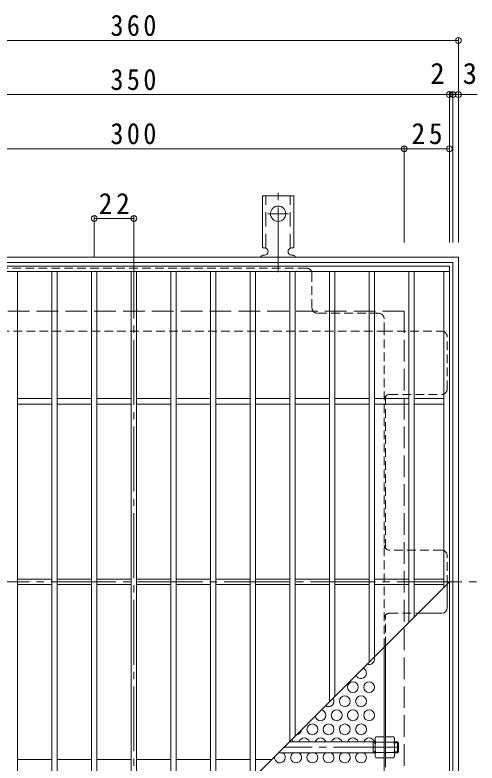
# Model space of a CAD drawing. Units: millimetres at full size, sheet at 1:4. Extents: x -838 to 1019, y -781 to 757.
# Drawn here: x -560.7 to -304.3, y 342.6 to 757.3 of the extents above; entities that cross this region are included whole.
import ezdxf
from ezdxf.enums import TextEntityAlignment as Align

# ---------------------------------------------------------------- set-up
doc = ezdxf.new("R2010")
doc.units = ezdxf.units.MM
doc.header["$LTSCALE"] = 4
doc.header["$PDMODE"] = 32
doc.header["$PDSIZE"] = 3.2
for name, pattern in [('CHAIN2', [12, 9, -1, 1, -1]), ('DASHED1', [1.8, 1.2, -0.6]), ('DASHED2', [3, 2, -1]), ('DASHED3', [4, 3, -1])]:
    doc.linetypes.add(name, pattern=pattern)
for name, color, linetype, lineweight in [('A-1', 3, 'Continuous', 9), ('A-2', 3, 'Continuous', 9), ('A-4', 7, 'Continuous', 9), ('A-6', 2, 'Continuous', 9), ('A-7', 2, 'Continuous', 9), ('A-9', 6, 'Continuous', 9), ('A-A', 3, 'Continuous', 9)]:
    doc.layers.add(name, color=color, linetype=linetype, lineweight=lineweight)
doc.styles.add('ＭＳ ゴシック', font='')
doc.styles.get('ＭＳ ゴシック').set_extended_font_data('MS Gothic')

msp = doc.modelspace()

# ---------------------------------------------------------------- linework, layer by layer
at = {"layer": 'A-1', "color": 2, "linetype": 'DASHED3'}
for q in [(-644.713, 593.162), (-344.713, 293.162)]:
    msp.add_line((-344.713, 593.162), q, dxfattribs=at)
at = {"layer": 'A-1'}
for p, q in [((-360.913, 354.359), (-408.516, 354.359)), ((-361.913, 348.359), (-361.913, 354.359)), ((-361.913, 353.859), (-360.913, 353.859)), ((-348.413, 354.359), (-350.113, 354.359)), ((-350.113, 353.859), (-347.913, 353.859)), ((-348.413, 348.359), (-348.413, 354.359)), ((-348.413, 354.359), (-347.913, 353.859)), ((-347.913, 348.859), (-347.913, 353.859)), ((-360.913, 348.359), (-414.516, 348.359)), ((-361.913, 348.859), (-360.913, 348.859)), ((-350.113, 348.859), (-347.913, 348.859)), ((-348.413, 348.359), (-350.113, 348.359)), ((-348.413, 348.359), (-347.913, 348.859))]:
    msp.add_line(p, q, dxfattribs=at)
at = {"layer": 'A-1', "linetype": 'CHAIN2'}
msp.add_line((-347.913, 351.359), (-411.516, 351.359), dxfattribs=at)
at = {"layer": 'A-1', "color": 2}
for points in [[(-674.713, 623.162), (-674.713, 263.162), (-314.713, 263.162), (-314.713, 623.162)], [(-671.713, 620.162), (-671.713, 266.162), (-317.713, 266.162), (-317.713, 620.162)]]:
    msp.add_lwpolyline(points, close=True, dxfattribs=at)
at = {"layer": 'A-2'}
for p, q in [((-669.713, 618.161), (-319.713, 618.161)), ((-319.713, 268.161), (-319.713, 618.161)), ((-669.713, 615.161), (-319.713, 615.161)), ((-559.213, 615.161), (-559.213, 271.161)), ((-540.213, 615.161), (-540.213, 271.161)), ((-537.213, 615.161), (-537.213, 271.161)), ((-518.213, 615.161), (-518.213, 271.161)), ((-515.213, 615.161), (-515.213, 271.161)), ((-496.213, 615.161), (-496.213, 271.161)), ((-493.213, 615.161), (-493.213, 271.161)), ((-474.213, 615.161), (-474.213, 288.662)), ((-471.213, 615.161), (-471.213, 291.662)), ((-452.213, 615.161), (-452.213, 310.662)), ((-449.213, 615.161), (-449.213, 313.662)), ((-430.213, 615.161), (-430.213, 332.662)), ((-427.213, 615.161), (-427.213, 335.662)), ((-408.213, 615.161), (-408.213, 354.662)), ((-405.213, 615.161), (-405.213, 357.662)), ((-386.213, 615.161), (-386.213, 376.662)), ((-383.213, 615.161), (-383.213, 379.662)), ((-364.213, 615.161), (-364.213, 398.662)), ((-361.213, 615.161), (-361.213, 401.662)), ((-342.213, 615.161), (-342.213, 420.662)), ((-339.213, 615.161), (-339.213, 423.662)), ((-322.713, 615.161), (-322.713, 440.162)), ((-540.213, 544.661), (-559.213, 544.661)), ((-518.213, 544.661), (-537.213, 544.661)), ((-496.213, 544.661), (-515.213, 544.661)), ((-474.213, 544.661), (-493.213, 544.661)), ((-452.213, 544.661), (-471.213, 544.661)), ((-430.213, 544.661), (-449.213, 544.661)), ((-408.213, 544.661), (-427.213, 544.661)), ((-386.213, 544.661), (-405.213, 544.661)), ((-364.213, 544.661), (-383.213, 544.661)), ((-342.213, 544.661), (-361.213, 544.661)), ((-322.713, 544.661), (-339.213, 544.661)), ((-540.213, 541.661), (-559.213, 541.661)), ((-518.213, 541.661), (-537.213, 541.661)), ((-496.213, 541.661), (-515.213, 541.661)), ((-474.213, 541.661), (-493.213, 541.661)), ((-452.213, 541.661), (-471.213, 541.661)), ((-430.213, 541.661), (-449.213, 541.661)), ((-408.213, 541.661), (-427.213, 541.661)), ((-386.213, 541.661), (-405.213, 541.661)), ((-364.213, 541.661), (-383.213, 541.661)), ((-342.213, 541.661), (-361.213, 541.661)), ((-322.713, 541.661), (-339.213, 541.661)), ((-540.213, 444.661), (-559.213, 444.661)), ((-518.213, 444.661), (-537.213, 444.661)), ((-496.213, 444.661), (-515.213, 444.661)), ((-474.213, 444.661), (-493.213, 444.661)), ((-452.213, 444.661), (-471.213, 444.661)), ((-430.213, 444.661), (-449.213, 444.661)), ((-408.213, 444.661), (-427.213, 444.661)), ((-386.213, 444.661), (-405.213, 444.661)), ((-364.213, 444.661), (-383.213, 444.661)), ((-342.213, 444.661), (-361.213, 444.661)), ((-322.713, 444.661), (-339.213, 444.661)), ((-540.213, 441.661), (-559.213, 441.661)), ((-518.213, 441.661), (-537.213, 441.661)), ((-496.213, 441.661), (-515.213, 441.661)), ((-494.713, 268.162), (-319.713, 443.162)), ((-474.213, 441.661), (-493.213, 441.661)), ((-452.213, 441.661), (-471.213, 441.661)), ((-430.213, 441.661), (-449.213, 441.661)), ((-408.213, 441.661), (-427.213, 441.661)), ((-386.213, 441.661), (-405.213, 441.661)), ((-364.213, 441.661), (-383.213, 441.661)), ((-342.213, 441.661), (-361.213, 441.661)), ((-322.713, 441.661), (-339.213, 441.661)), ((-540.213, 344.661), (-559.213, 344.661)), ((-518.213, 344.661), (-537.213, 344.661)), ((-496.213, 344.661), (-515.213, 344.661)), ((-474.213, 344.661), (-493.213, 344.661)), ((-452.213, 344.661), (-471.213, 344.661)), ((-430.213, 344.661), (-449.213, 344.661)), ((-418.214, 344.661), (-427.213, 344.661))]:
    msp.add_line(p, q, dxfattribs=at)
at = {"layer": 'A-4'}
for p, q in [((-674.713, 743.162), (-314.713, 743.162)), ((-314.713, 744.362), (-314.713, 631.162)), ((-319.713, 714.362), (-319.713, 631.162)), ((-317.713, 714.362), (-317.713, 631.162)), ((-669.713, 713.162), (-319.713, 713.162)), ((-319.713, 713.162), (-317.713, 713.162)), ((-317.713, 713.162), (-314.713, 713.162)), ((-314.713, 713.162), (-304.346, 713.162)), ((-344.713, 684.362), (-344.713, 631.162)), ((-644.713, 683.162), (-344.713, 683.162)), ((-344.713, 683.162), (-319.713, 683.162)), ((-516.713, 645.735), (-516.713, 623.161)), ((-494.713, 644.535), (-516.713, 644.535)), ((-494.713, 645.735), (-494.713, 623.161))]:
    msp.add_line(p, q, dxfattribs=at)
for p in [(-314.713, 743.162), (-319.713, 713.162), (-317.713, 713.162), (-314.713, 713.162), (-344.713, 683.162), (-319.713, 683.162), (-516.713, 644.535), (-494.713, 644.535), (-494.713, 644.535)]:
    msp.add_point(p, dxfattribs=at)
at = {"layer": 'A-6'}
for centre in [(-373.213, 384.705), (-364.213, 384.705), (-377.713, 376.911), (-368.713, 376.911), (-382.213, 369.117), (-373.213, 369.117), (-364.213, 369.117), (-395.713, 361.323), (-386.713, 361.323), (-377.713, 361.323), (-368.713, 361.323)]:
    msp.add_circle(centre, 3, dxfattribs=at)
for centre, start, end in [((-364.213, 400.294), 247.61807, 22.38193), ((-368.713, 392.5), 201.92906, 68.07094), ((-386.713, 376.911), 235.16802, 34.83198), ((-391.213, 369.117), 188.13571, 81.86429), ((-404.713, 361.323), 273.15408, 356.84592), ((-409.213, 353.529), 16.06405, 46.80601), ((-400.213, 353.529), 16.06405, 163.93595), ((-391.213, 353.529), 16.06405, 163.93595), ((-382.213, 353.529), 16.06405, 163.93595), ((-373.213, 353.529), 16.06405, 163.93595), ((-364.213, 353.529), 16.06405, 163.93595), ((-413.713, 345.734), 171.10167, 61.01989), ((-404.713, 345.734), 118.98011, 61.01989), ((-395.713, 345.734), 118.98011, 61.01989), ((-386.713, 345.734), 118.98011, 61.01989), ((-377.713, 345.734), 118.98011, 61.01989), ((-368.713, 345.734), 118.98011, 61.01989)]:
    msp.add_arc(centre, 3, start, end, dxfattribs=at)
at = {"layer": 'A-7', "linetype": 'CHAIN2'}
for p, q in [((-494.713, 253.162), (-494.713, 633.162)), ((-684.713, 443.162), (-304.713, 443.162))]:
    msp.add_line(p, q, dxfattribs=at)
at = {"layer": 'A-7', "linetype": 'DASHED1'}
for p, q in [((-398.914, 616.966), (-590.512, 616.966)), ((-395.914, 594.966), (-395.914, 613.966)), ((-358.913, 591.966), (-392.914, 591.966)), ((-355.913, 581.966), (-355.913, 588.966)), ((-633.513, 581.966), (-355.913, 581.966)), ((-355.913, 581.966), (-323.909, 581.966)), ((-355.913, 406.962), (-355.913, 581.966)), ((-320.909, 549.965), (-320.909, 578.966)), ((-355.113, 546.009), (-355.113, 461.623)), ((-352.913, 546.965), (-323.909, 546.965)), ((-323.909, 460.663), (-352.913, 460.663)), ((-320.909, 441.966), (-320.909, 457.663)), ((-355.113, 407.762), (-355.113, 424.701)), ((-352.913, 425.662), (-337.213, 425.662)), ((-355.113, 354.359), (-355.913, 354.359)), ((-355.113, 348.159), (-355.913, 348.159))]:
    msp.add_line(p, q, dxfattribs=at)
at = {"layer": 'A-7'}
for p, q in [((-320.909, 428.662), (-320.909, 441.966)), ((-337.213, 425.662), (-323.909, 425.662)), ((-355.913, 297.359), (-355.913, 406.962)), ((-355.113, 340.32), (-355.113, 407.762))]:
    msp.add_line(p, q, dxfattribs=at)
at = {"layer": 'A-7', "linetype": 'DASHED1'}
for centre, start, end in [((-398.914, 613.966), 0, 90), ((-392.914, 594.966), 180, 270), ((-358.913, 588.966), 0, 90), ((-323.909, 578.966), 0, 90), ((-323.909, 549.965), 270, 0), ((-352.913, 543.965), 90, 180), ((-352.913, 463.663), 180, 270), ((-323.909, 457.663), 0, 90), ((-352.913, 422.662), 90, 180)]:
    msp.add_arc(centre, 3, start, end, dxfattribs=at)
at = {"layer": 'A-7'}
msp.add_arc((-323.909, 428.662), 3, 270, 0, dxfattribs=at)
at = {"layer": 'A-9', "color": 2}
for p, q in [((-360.913, 356.359), (-360.48, 357.109)), ((-355.913, 357.109), (-360.48, 357.109)), ((-355.913, 345.609), (-355.913, 357.109)), ((-355.113, 345.609), (-355.113, 357.109)), ((-355.113, 357.109), (-350.546, 357.109)), ((-350.113, 356.359), (-350.546, 357.109)), ((-360.913, 346.359), (-360.913, 356.359)), ((-360.48, 354.222), (-355.913, 354.222)), ((-350.546, 354.222), (-355.113, 354.222)), ((-350.113, 346.359), (-350.113, 356.359)), ((-360.48, 348.495), (-355.913, 348.495)), ((-350.546, 348.495), (-355.113, 348.495)), ((-360.913, 346.359), (-360.48, 345.609)), ((-355.913, 345.609), (-360.48, 345.609)), ((-355.113, 345.609), (-350.546, 345.609)), ((-350.113, 346.359), (-350.546, 345.609))]:
    msp.add_line(p, q, dxfattribs=at)
for centre, radius, start, end in [((-357.631, 355.464), 3.29, 149.99998, 176.07924), ((-353.395, 355.464), 3.29, 3.92076, 30.00002), ((-358.178, 355.699), 2.735, 180.2103, 212.68507), ((-351.23, 351.359), 9.683, 162.79973, 197.20026), ((-352.848, 355.699), 2.735, 327.31493, 359.7897), ((-359.796, 351.359), 9.683, 342.79974, 17.20027), ((-358.178, 347.019), 2.735, 147.31491, 179.78969), ((-352.848, 347.019), 2.735, 0.21031, 32.68509), ((-357.631, 347.253), 3.29, 183.92075, 210), ((-353.395, 347.253), 3.29, 330, 356.07925)]:
    msp.add_arc(centre, radius, start, end, dxfattribs=at)
at = {"layer": 'A-A', "color": 7, "linetype": 'CHAIN2'}
for p, q in [((-414.713, 614.694), (-414.713, 662.095)), ((-420.489, 647.162), (-408.937, 647.162))]:
    msp.add_line(p, q, dxfattribs=at)
at = {"layer": 'A-A'}
for p, q in [((-423.463, 628.162), (-423.463, 657.162)), ((-405.963, 657.162), (-423.463, 657.162)), ((-405.963, 628.162), (-405.963, 657.162)), ((-423.463, 628.162), (-422.213, 628.162)), ((-405.963, 628.162), (-407.213, 628.162)), ((-422.713, 624.162), (-422.213, 624.162)), ((-407.218, 624.162), (-406.705, 624.162))]:
    msp.add_line(p, q, dxfattribs=at)
at = {"layer": 'A-A', "linetype": 'DASHED2'}
for p, q in [((-421.463, 628.017), (-421.463, 657.162)), ((-407.963, 628.017), (-407.963, 657.162))]:
    msp.add_line(p, q, dxfattribs=at)
at = {"layer": 'A-A'}
msp.add_circle((-414.713, 647.162), 4.25, dxfattribs=at)
for centre, start, end in [((-422.213, 626.162), 270, 90), ((-407.213, 626.162), 90, 269.86671), ((-422.713, 622.162), 90.27597, 150.00049), ((-406.713, 622.162), 29.99928, 89.75838)]:
    msp.add_arc(centre, 2, start, end, dxfattribs=at)

# ---------------------------------------------------------------- texts
at = {"layer": 'A-4', "color": 2, "style": 'ＭＳ ゴシック'}
for s, p in [('2', (-330.338, 715.562)), ('3', (-312.346, 715.562))]:
    msp.add_text(s, height=11.73, dxfattribs=at).set_placement(p, align=Align.BOTTOM_LEFT)
at = {"layer": 'A-4', "color": 2, "char_height": 11.73, "attachment_point": 7, "style": 'ＭＳ ゴシック'}
for s, insert in [('\\T1.27;\\W0.9;360', (-507.713, 745.562)), ('\\T1.27;\\W0.9;350', (-507.713, 715.562)), ('\\T1.27;\\W0.9;300', (-507.713, 685.562)), ('\\T1.27;\\W0.95;25', (-340.713, 685.562)), ('\\T1.27;\\W0.95;22', (-514.213, 646.935))]:
    msp.add_mtext(s, dxfattribs=dict(at, insert=insert))

doc.saveas('drawing.dxf')
